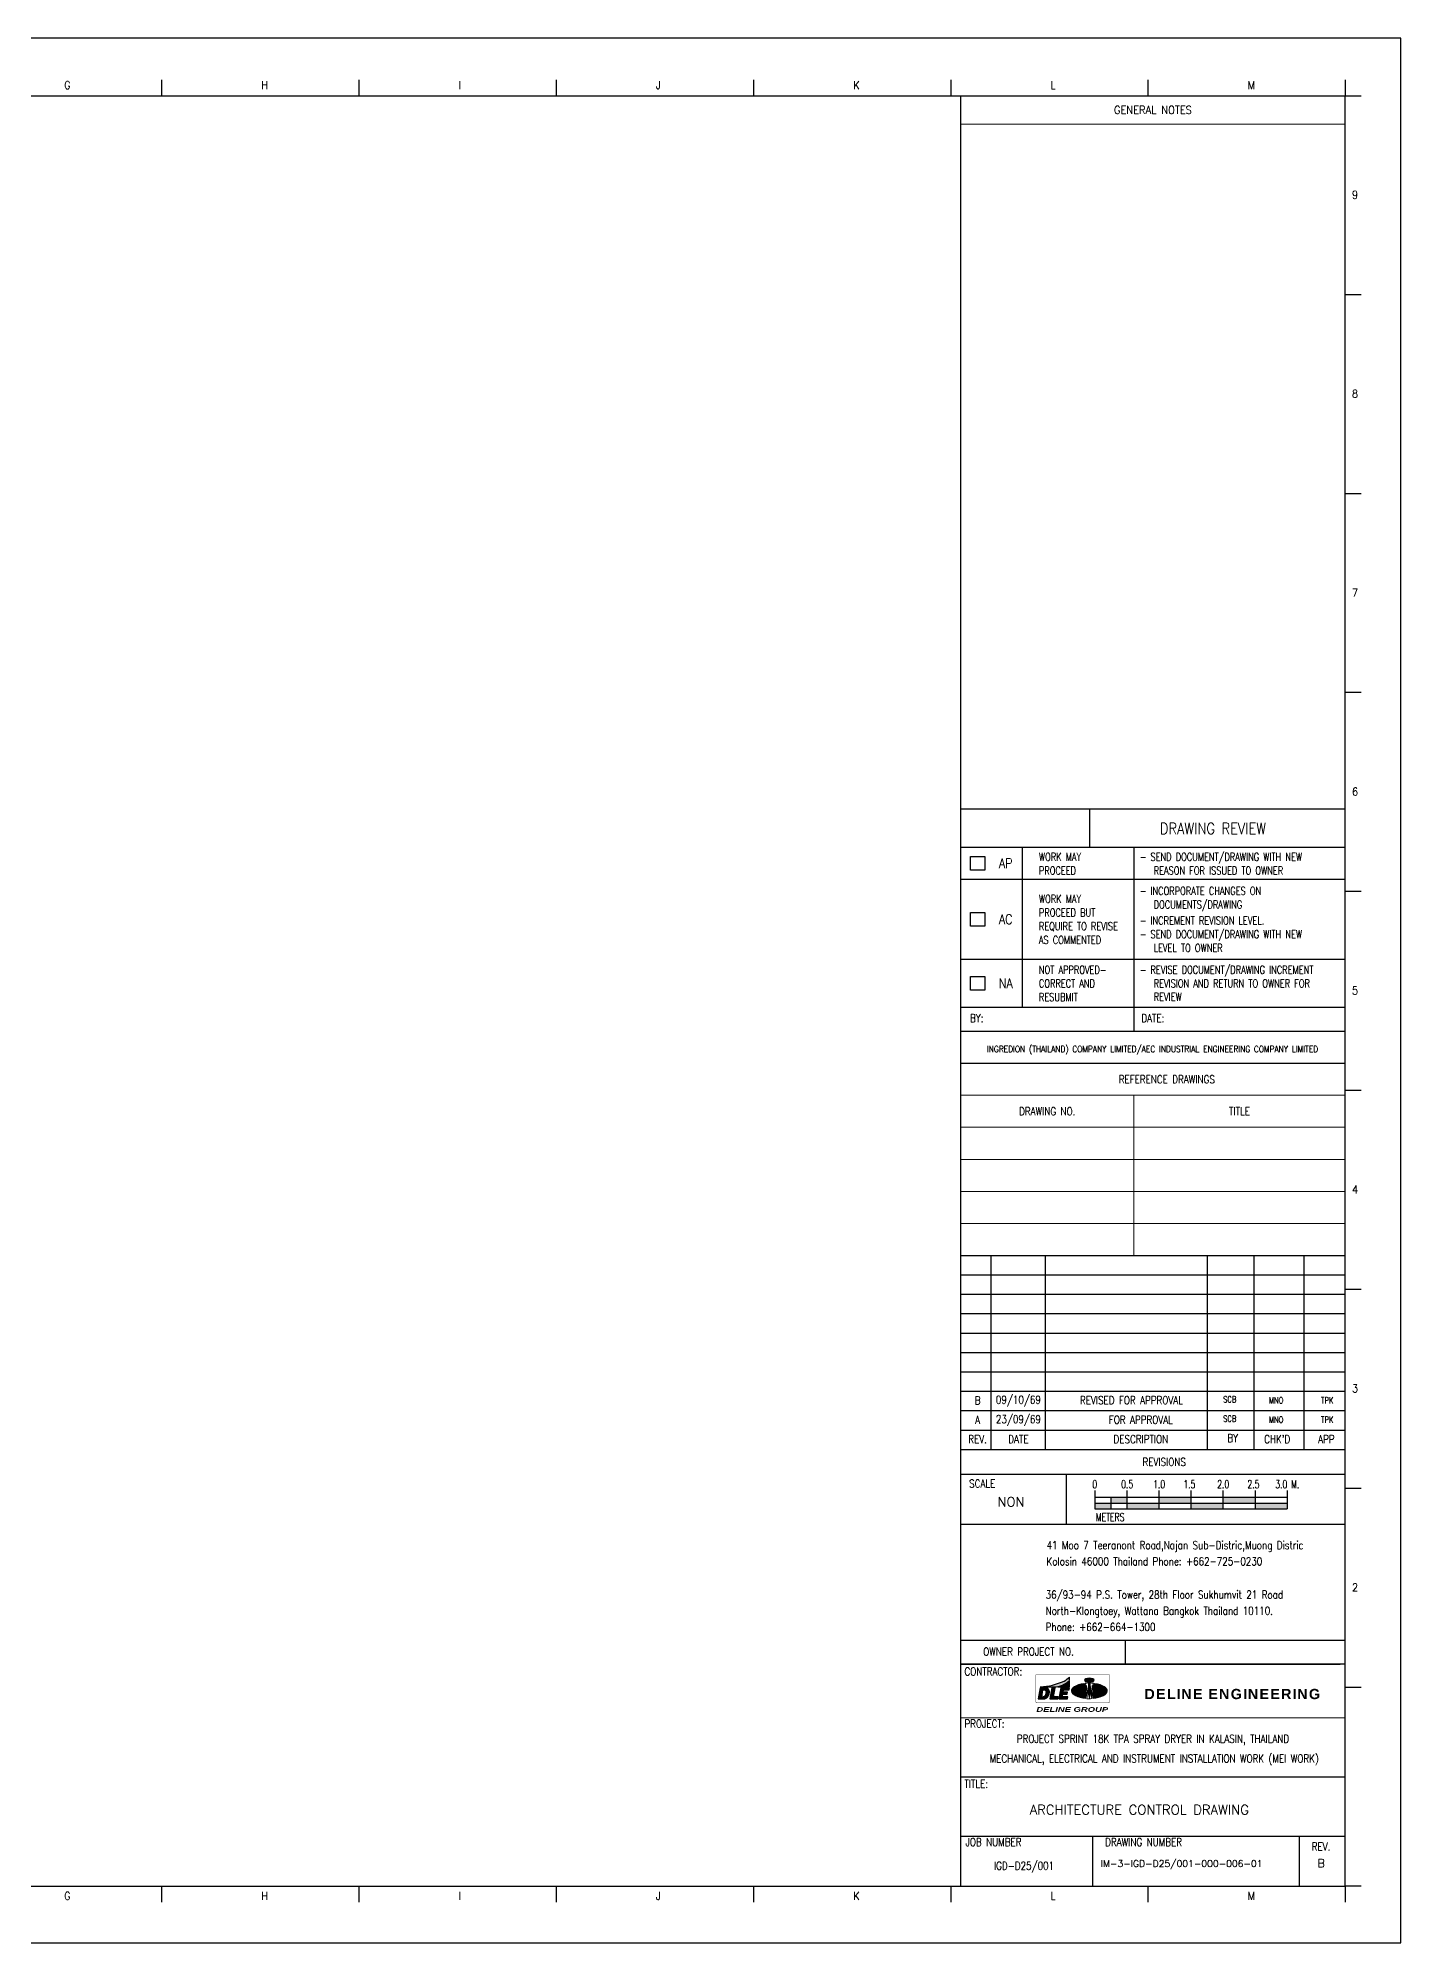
# Model space of a CAD drawing. Header units: millimetres. Extents: x 12053 to 14213, y -1155 to 627.
# Drawn here: x 12478 to 12904, y 32 to 627 of the extents above; entities that cross this region are included whole.
import ezdxf
from ezdxf.enums import TextEntityAlignment as Align

# ---------------------------------------------------------------- set-up
doc = ezdxf.new("R2010")
doc.units = ezdxf.units.MM
doc.header["$LTSCALE"] = 6
doc.linetypes.add('PHANTOM', pattern=[63.50000000000001, 31.75, -6.35, 6.35, -6.35, 6.35, -6.35])
doc.layers.add('ECT', color=7, linetype='PHANTOM')
doc.layers.add('Scale-Graphic', color=8, linetype='Continuous')
doc.styles.add('BIG', font='FRADM.TTF', dxfattribs={"width": 0.85})
doc.styles.add('ROMANS', font='romans')
doc.styles.add('S1', font='romans.shx', dxfattribs={"width": 0.8})
doc.styles.add('simplex', font='simplex.shx')
doc.styles.add('SLDTEXTSTYLE0', font='TXT', dxfattribs={"width": 0.7})

# ---------------------------------------------------------------- blocks, each defined once
blk = doc.blocks.new('DWG REVIEW')
at = {"color": 7}
for p, q in [((-5.175024853087962e-10, 79.47270826475818), (119.9999999994826, 79.47270825966444)), ((40.26254885476249, 67.47670217675824), (40.26254885476249, 79.47270826301802)), ((-0.004295633988476766, 67.47670217675824), (119.9999999994825, 67.47670217675824)), ((19.20749657395737, 67.47670217675824), (19.20749657395737, 17.49334347675827)), ((53.99999999685156, 67.47670217675824), (53.99999999685156, 9.996671736758202)), ((-0.004295633988476766, 17.49334347675827), (119.9999999994826, 17.49334347675816)), ((-0.004295633988476766, 9.996671736758202), (119.9999999994825, 9.996671736758202))]:
    blk.add_line(p, q, dxfattribs=at)
at = {"color": 8}
for p, q in [((-0.004295633988476766, 57.48003043675823), (119.9999999994825, 57.48003043675823)), ((-0.004295633988476766, 32.48668695675821), (119.9999999994826, 32.48668695675821))]:
    blk.add_line(p, q, dxfattribs=at)
at = {"color": 7, "flags": 128}
blk.add_lwpolyline([(-0.002074891710321936, 79.4727082647583, 0.3498835109, 0.3498835109, 0), (120, 79.47270825966444, 0, 0, 0), (120, -5.093710342407576e-09, 0, 0, 0), (0, 0, 0, 0, 0), (-5.175024853087962e-10, 79.47270826381083, 0, 0, 0)], format="xyseb", dxfattribs=at)
at = {"color": 8}
for points in [[(3.027127907528097, 64.61519183833701), (7.475497655901108, 64.61519183833701), (7.475497655901108, 60.34154077520958), (3.027127907528097, 60.34154077520958)], [(3.02712790748194, 47.12018422831585), (7.475497655854952, 47.12018422831585), (7.475497655854952, 42.8465331651883), (3.02712790748194, 42.8465331651883)], [(3.027127907528097, 27.12684074832185), (7.475497655901108, 27.12684074832185), (7.475497655901108, 22.85318968519454), (3.027127907528097, 22.85318968519454)]]:
    blk.add_lwpolyline(points, close=True, dxfattribs=at)
at = {"color": 7, "style": 'ROMANS', "width": 0.85}
for s, height, p in [('DRAWING REVIEW', 3.498835109, (78.72114355130736, 73.33180133828535)), ('INGREDION (THAILAND) COMPANY LIMITED/AEC INDUSTRIAL ENGINEERING COMPANY LIMITED', 2, (59.86340317216712, 4.452403423476824))]:
    blk.add_text(s, height=height, dxfattribs=at).set_placement(p, align=Align.MIDDLE_CENTER)
at = {"color": 7, "style": 'S1', "width": 0.75}
for s, p in [('WORK MAY', (24.40113851540445, 64.46077914220444)), ('- SEND DOCUMENT/DRAWING WITH NEW', (55.85476364781243, 64.46077914220444)), ('PROCEED', (24.40113851540445, 60.18892928399276)), ('REASON FOR ISSUED TO OWNER', (60.22376418208842, 60.18892928399276)), ('- INCORPORATE CHANGES ON', (55.85476364781243, 53.83571633180958)), ('WORK MAY', (24.40113851540445, 51.33571633180958)), ('PROCEED BUT', (24.40113851540445, 47.0638664735979)), ('DOCUMENTS/DRAWING', (60.22376418208842, 49.5638664735979)), ('REQUIRE TO REVISE', (24.40113851540445, 42.79201661538622)), ('- INCREMENT REVISION LEVEL.', (55.85476364781243, 44.5638664735979)), ('- SEND DOCUMENT/DRAWING WITH NEW', (55.85476364781243, 40.29201661538622)), ('AS COMMENTED', (24.40113851540445, 38.52016675717454)), ('LEVEL TO OWNER', (60.22376418208842, 36.02016675717454)), ('NOT APPROVED-', (24.40113851540445, 29.20984070648677)), ('- REVISE DOCUMENT/DRAWING INCREMENT', (55.85476364781243, 29.20984070648677)), ('CORRECT AND', (24.40113851540445, 24.93799084827509)), ('REVISION AND RETURN TO OWNER FOR', (60.22376418208842, 24.93799084827509)), ('RESUBMIT', (24.40113851540445, 20.66614099006341)), ('REVIEW', (60.22376418208842, 20.78271570732039))]:
    blk.add_text(s, height=2.499167935, dxfattribs=at).set_placement(p, align=Align.MIDDLE_LEFT)
at = {"color": 7, "style": 'ROMANS', "width": 0.85}
for s, p in [('AP', (14.04411877030776, 62.47836630675823)), ('AC', (14.04411877030776, 44.98335869675822)), ('NA', (14.04411877030776, 24.99001521674307))]:
    blk.add_text(s, height=3, dxfattribs=at).set_placement(p, align=Align.MIDDLE)
at = {"color": 7, "style": 'ROMANS', "width": 0.8}
for s, p in [('BY:', (4.995450634962367, 12.84011428843834)), ('DATE:', (59.96600924567269, 12.84011428843834))]:
    blk.add_text(s, height=2.499167935, dxfattribs=at).set_placement(p, align=Align.CENTER)
blk = doc.blocks.new('dle')
h = blk.add_hatch(color=5)
h.paths.add_polyline_path([(-12.3752817935092, 1.204066269494888), (-12.46457335666491, 1.249432144358252), (-12.5574653861986, 1.291197552974609), (-12.65467797516612, 1.328642402062087), (-12.70436440958292, 1.345204546865261), (-12.79581625258652, 1.37328818368951), (-12.89158865504578, 1.399931634007771), (-12.99024143060888, 1.424414804564549), (-13.09393485884357, 1.44673769537485), (-13.2005086601348, 1.466900306423668), (-13.3114030208817, 1.485622730969226), (-13.42661794119704, 1.50218487575512), (-13.54543332775211, 1.516586740801813), (-13.66784918056146, 1.529548419341609), (-13.79386549965056, 1.540349818125833), (-13.92420237820625, 1.548990937139024), (-14.05813972306714, 1.555471776408467), (-14.1963976274601, 1.560512429176924), (-14.33825599802367, 1.563392802177987), (-14.48371483492883, 1.564112895421204), (-16.25082367500727, 1.564112895421204), (-17.26327478715029, -4.183671440939179), (-15.29958048932167, -4.183671440939179), (-15.15556183892113, -4.182231254449562), (-15.01586374805993, -4.17935088144668), (-14.87976612347848, -4.175030321933718), (-14.74798905838907, -4.167829389403323), (-14.61981245951029, -4.159188270384675), (-14.4959564201672, -4.148386871615457), (-14.37642094037801, -4.136145286325245), (-14.26120602006267, -4.12102332803579), (-14.14959156601617, -4.104461183249441), (-14.04229767154902, -4.086458851949828), (-13.93860424329614, -4.065576147640968), (-13.88891780886115, -4.05477474887175), (-13.77226270211395, -4.024530832298296), (-13.6570477817877, -3.989966356197328), (-13.54327304795879, -3.95036122735155), (-13.43093850070727, -3.90499535247227), (-13.32076423315812, -3.854588824834991), (-13.21203015215724, -3.799141644464271), (-13.1040161643723, -3.73865381129508), (-12.99816245633701, -3.673125325368346), (-12.89446902806594, -3.602556186698621), (-12.84334240721728, -3.565111337602048), (-12.76125177643553, -3.501743131432249), (-12.68132142549439, -3.434054365761767), (-12.60283126105787, -3.362765133825633), (-12.52578128309688, -3.28787543563385), (-12.45089158491828, -3.208665177920466), (-12.37744207323703, -3.125854453960528), (-12.30615284128362, -3.03944326374949), (-12.23630379586393, -2.948711513992293), (-12.16861503017935, -2.855099391263593), (-12.10236645100304, -2.757166709006924), (-12.03827815163459, -2.654913467243205), (-12.00227348898989, -2.595145727349973), (-11.95474733443189, -2.511614910121807), (-11.90938145951077, -2.42664390639311), (-11.86617586440116, -2.340232716187074), (-11.82513054901938, -2.25238133944822), (-11.78696560670141, -2.163089776210199), (-11.75024085083351, -2.071637933232068), (-11.715676374748, -1.9787459037384), (-11.68327217844853, -1.883693594507349), (-11.65302826188417, -1.787921191999885), (-11.62494462504401, -1.689988509750492), (-11.59902126794623, -1.590615640980559), (-11.57453809738217, -1.48908249247097), (-11.55293529984556, -1.386829250714527), (-11.53349278204769, -1.282415729196146), (-11.51621054397765, -1.17944239418739), (-11.50036849244134, -1.06782794013634), (-11.48668672065105, -0.9583737658440441), (-11.47588532187729, -0.8517999645728196), (-11.46796429608366, -0.7473864430526191), (-11.46364373657343, -0.6451332012998137), (-11.46148345683469, -0.5457603325371565), (-11.46220355013065, -0.4492678367996632), (-11.46580401636675, -0.3549356207872734), (-11.47228485561573, -0.2634837778023211), (-11.48236616118083, -0.1741922145802164), (-11.49460774644103, -0.08778102435280744), (-11.50972970471776, -0.003530113873694063), (-11.52773203602919, 0.07856051683347687), (-11.54861474033532, 0.1570506812781787), (-11.57237781763615, 0.234100659233718), (-11.59902126794623, 0.3082702641804644), (-11.62854509132012, 0.3795594961111419), (-11.66094928762323, 0.4486884482857931), (-11.69263339072495, 0.5091762814472531), (-11.74376001157361, 0.5984678446839098), (-11.7984870987093, 0.6827187551402858), (-11.85753474535522, 0.7626491061041634), (-11.92018285827362, 0.8389789908001148), (-11.98643143747177, 0.910268222745799), (-12.05628048290237, 0.9772368951616954), (-12.13045008782501, 1.040605101326491), (-12.20822015902013, 1.098932654720556), (-12.29031078975459, 1.15365974186534)], flags=0)
h.paths.add_polyline_path([(-15.44863979243019, -3.197863779143972), (-14.78327362771961, 0.5790253268796732), (-14.50459753921314, 0.5790253268796732), (-14.33249525202336, 0.5747047673576162), (-14.19999809369256, 0.5653435550943868), (-14.07686214762361, 0.5509416900476936), (-13.96380750704702, 0.5300589857538398), (-13.86011407878323, 0.5041356286806149), (-13.76578186280676, 0.4731716188639439), (-13.66517078491597, 0.4284555842450573), (-13.58647864307932, 0.3795594961111419), (-13.51734969091194, 0.3241123157167749), (-13.4547015780372, 0.2593039230478098), (-13.39781421111911, 0.1844142248578464), (-13.34668759022679, 0.09944322113278758), (-13.30132171536025, 0.005111005145863601), (-13.26047407268561, -0.1025782346937376), (-13.23795350920773, -0.1763524943221455), (-13.22139136437181, -0.2490819127719988), (-13.20770959262882, -0.3261318907202622), (-13.19834838036695, -0.4082225214347091), (-13.19258763434118, -0.4946337116643917), (-13.19042735455878, -0.5853654613742947), (-13.19186754110706, -0.6811378638831229), (-13.19618810062093, -0.7812308258885423), (-13.20482921964503, -0.8856443474141997), (-13.21707080485794, -0.9950985216942172), (-13.2329128563797, -1.108873255494018), (-13.25235537424305, -1.227688642044086), (-13.27395817176148, -1.343623655600368), (-13.29772124909141, -1.459558669149374), (-13.32292451294052, -1.571173123200424), (-13.34956796325423, -1.678467017720322), (-13.37765160007621, -1.781440352735899), (-13.40645533016504, -1.879373034978016), (-13.43741933996716, -1.972985157728999), (-13.46982353632484, -2.062276720959289), (-13.50366791912165, -2.146527631423396), (-13.53823239525809, -2.227178075623215), (-13.57495715106415, -2.302787867083225), (-13.61312209343669, -2.37335700575295), (-13.65200712902515, -2.440325678192949), (-13.69665291063939, -2.509454630365326), (-13.76794214260008, -2.609547592363469), (-13.84211174752636, -2.701719528610738), (-13.91916172548736, -2.784530252584773), (-13.9983719831871, -2.858699857516513), (-14.08118270714476, -2.924228343445066), (-14.1661537108339, -2.981115710344056), (-14.25400508758685, -3.030082051453064), (-14.31161254772087, -3.056005408535839), (-14.41170550971219, -3.093450257616041), (-14.51899940423755, -3.125854453960528), (-14.63349423131876, -3.151777811028751), (-14.756630177435, -3.171940422077569), (-14.88624696273837, -3.186342287131083), (-15.02450486708403, -3.19498340615155), (-15.16996370390916, -3.197863779143972)], flags=0)
h = blk.add_hatch(color=5)
edge = h.paths.add_edge_path(flags=0)
edge.add_arc((-9.430068731784559, 14.00970964352837), 11.99946329030294, 271.9821036755247, 314.2254867279619)
edge.add_line((-1.060635854661086, 5.410889226129711), (-1.060635854661086, 7.134923260146934))
edge.add_arc((-11.41370212692709, 17.50743417471494), 14.65520262259908, 301.67288878283824, 314.946245375846, ccw=False)
edge.add_arc((-19.61735345444322, 43.45271759127218), 41.57750898584276, 274.7403286000644, 292.48153559218787, ccw=False)
edge.add_line((-16.18138859843748, 2.017425882698717), (-9.015039269186673, 2.017425882698717))
for points in [[(-6.937137555367372, -3.105691842913529), (-9.34368920315319, -3.105691842913529), (-8.521342709493183, 1.564112895421204), (-10.16243523048252, 1.564112895421204), (-11.17488634258189, -4.183671440939179), (-7.127242173861305, -4.183671440939179)], [(-4.1323743393732, 0.5790253268796732), (-1.233278907369822, 0.5790253268796732), (-1.059736433704529, 1.564112895421204), (-5.599924386708153, 1.564112895421204), (-6.612375498807523, -4.183671440939179), (-2.072187545803899, -4.183671440939179), (-1.891444139590021, -3.156098370533982), (-4.790539571593399, -3.156098370533982), (-4.541387306464458, -1.741115130615981), (-2.28749542809237, -1.741115130615981), (-2.113952954390697, -0.7560275620749053), (-4.367844832726405, -0.7560275620749053)]]:
    blk.add_hatch(color=5).paths.add_polyline_path(points, flags=0)
h = blk.add_hatch(color=5)
edge = h.paths.add_edge_path(flags=0)
edge.add_line((-1.060635854661086, 2.017425882698717), (-1.060635854661086, 5.061490527237765))
edge.add_arc((-7.458767312782584, 10.24414996554151), 8.233835376551207, 272.38145352481615, 320.99159222325613, ccw=False)
edge.add_line((-7.116633022065798, 2.017425882698717), (-1.060635854661086, 2.017425882698717))
at = {"linetype": 'Continuous'}
h = blk.add_hatch(color=1, dxfattribs=at)
edge = h.paths.add_edge_path(flags=0)
edge.add_ellipse((9.282591852897895, 0), major_axis=(6.035348208313751, 8.255281513093938e-15), ratio=0.4937199814262935, start_angle=113.0787753565109, end_angle=253.1989490431069, ccw=False)
edge.add_arc((-4.979845820758783, -1.411525781733872), 12.60059747816523, 19.24286183501346, 24.79526594527965)
edge.add_ellipse((9.875097715848824, 0), major_axis=(9.875097715848513, 1.238292226964094e-13), ratio=0.4179907631880291, start_angle=110.2378082024716, end_angle=255.2082611563545)
edge.add_arc((-4.979845820758783, -1.411525781733872), 12.60059747816213, 348.1878742098764, 353.4330683967182)
h = blk.add_hatch(color=1)
edge = h.paths.add_edge_path()
edge.add_ellipse((9.282591852897895, 5.566803876517042), major_axis=(2.528534041965131, 0), ratio=0.4463592858230124, start_angle=0, end_angle=360)
h = blk.add_hatch(color=1, dxfattribs=at)
edge = h.paths.add_edge_path(flags=0)
edge.add_ellipse((8.690085989957879, 0), major_axis=(-9.875097715833704, 1.651056302618787e-14), ratio=0.4179907631895262, start_angle=253.7319204317476, end_angle=266.5601872324853)
edge.add_ellipse((9.875097715848824, 0), major_axis=(9.875097715844337, 0), ratio=0.4179907631890752, start_angle=93.43981276751309, end_angle=106.4951676919695)
edge.add_arc((-4.979845820758783, -1.411525781733872), 13.19310334111446, 348.4157119153354, 24.015336561994616, ccw=False)
edge.add_ellipse((9.90230356135362, 0.001184124988867552), major_axis=(-11.21169220674284, 0.02244906240030023), ratio=0.3682598703982211, start_angle=79.98570947252364, end_angle=86.87368411700648)
edge.add_ellipse((8.690085989957879, 0), major_axis=(-9.875097715833704, 1.651056302618787e-14), ratio=0.4179907631895262, start_angle=93.43981276752828, end_angle=101.2587257024934)
edge.add_arc((23.54502952660914, -1.411525781919863), 13.19310334111491, 155.9846634389345, 191.5286169408379, ccw=False)
edge.add_ellipse((8.690085989957879, 0), major_axis=(-9.87509770433795, 0), ratio=0.4179907636778736, start_angle=253.5048322885492, end_angle=253.7319204137464)
h = blk.add_hatch(color=1, dxfattribs=at)
edge = h.paths.add_edge_path(flags=0)
edge.add_ellipse((9.282591852897895, 0), major_axis=(-6.035348208325973, 2.47658445392818e-14), ratio=0.4937199814249996, start_angle=106.8010509568341, end_angle=246.9212246435544, ccw=False)
edge.add_arc((23.54502952660914, -1.411525781919863), 12.60059747818162, 186.566931602447, 191.8121257886403)
edge.add_ellipse((8.690085989957879, 0), major_axis=(-9.875097715420008, 1.651056302618788e-14), ratio=0.4179907631926678, start_angle=104.7917388440262, end_angle=249.7621917969055)
edge.add_arc((23.54502952660914, -1.411525781919863), 12.60059747826385, 155.2047340547041, 160.7571381642528)
at = {"color": 5}
for p, q in [((-16.25082367500727, 1.564112895421204), (-17.26327478715029, -4.183671440939179)), ((-14.48371483492883, 1.564112895421204), (-16.25082367500727, 1.564112895421204)), ((-16.18138859843748, 2.017425882698717), (-9.015039269233966, 2.017425882698717)), ((-15.44863979243019, -3.197863779143972), (-14.78327362771961, 0.5790253268796732)), ((-14.78327362771961, 0.5790253268796732), (-14.50459753921314, 0.5790253268796732)), ((-14.50459753921314, 0.5790253268796732), (-14.33249525202336, 0.574704767358071)), ((-14.33825599802367, 1.563392802177987), (-14.48371483492883, 1.564112895421204)), ((-14.1963976274601, 1.560512429176924), (-14.33825599802367, 1.563392802177987)), ((-14.33249525202336, 0.574704767358071), (-14.19999809369256, 0.5653435550943868)), ((-14.19999809369256, 0.5653435550943868), (-14.07686214762361, 0.5509416900476936)), ((-14.05813972306714, 1.555471776408467), (-14.1963976274601, 1.560512429176924)), ((-14.07686214762361, 0.5509416900476936), (-13.96380750704702, 0.5300589857538398)), ((-13.92420237820625, 1.548990937139024), (-14.05813972306714, 1.555471776408467)), ((-13.96380750704702, 0.5300589857538398), (-13.86011407878323, 0.5041356286810696)), ((-13.79386549965056, 1.540349818125833), (-13.92420237820625, 1.548990937139024)), ((-13.86011407878323, 0.5041356286810696), (-13.76578186280676, 0.4731716188643986)), ((-13.66784918056146, 1.529548419342063), (-13.79386549965056, 1.540349818125833)), ((-13.76578186280676, 0.4731716188643986), (-13.66517078491597, 0.4284555842450573)), ((-13.54543332775211, 1.516586740801813), (-13.66784918056146, 1.529548419342063)), ((-13.66517078491597, 0.4284555842450573), (-13.58647864307932, 0.3795594961111419)), ((-13.58647864307932, 0.3795594961111419), (-13.51734969091194, 0.3241123157167749)), ((-13.42661794119704, 1.50218487575512), (-13.54543332775211, 1.516586740801813)), ((-13.51734969091194, 0.3241123157167749), (-13.4547015780372, 0.2593039230478098)), ((-13.4547015780372, 0.2593039230478098), (-13.39781421111911, 0.1844142248578464)), ((-13.3114030208817, 1.485622730969226), (-13.42661794119704, 1.50218487575512)), ((-13.39781421111911, 0.1844142248578464), (-13.34668759022679, 0.09944322113278758)), ((-13.34668759022679, 0.09944322113278758), (-13.30132171536025, 0.005111005146318348)), ((-13.2005086601348, 1.466900306424122), (-13.3114030208817, 1.485622730969226)), ((-13.30132171536025, 0.005111005146318348), (-13.26047407268561, -0.1025782346937376)), ((-13.09393485884357, 1.446737695375305), (-13.2005086601348, 1.466900306424122)), ((-12.99024143060888, 1.424414804564549), (-13.09393485884357, 1.446737695375305)), ((-12.89158865504578, 1.399931634007771), (-12.99024143060888, 1.424414804564549)), ((-12.79581625258652, 1.373288183689965), (-12.89158865504578, 1.399931634007771)), ((-12.70436440958292, 1.345204546865261), (-12.79581625258652, 1.373288183689965)), ((-12.65467797516612, 1.328642402062542), (-12.70436440958292, 1.345204546865261)), ((-12.5574653861986, 1.291197552974609), (-12.65467797516612, 1.328642402062542)), ((-12.46457335666491, 1.249432144358252), (-12.5574653861986, 1.291197552974609)), ((-12.3752817935092, 1.204066269494888), (-12.46457335666491, 1.249432144358252)), ((-12.29031078975459, 1.15365974186534), (-12.3752817935092, 1.204066269494888)), ((-12.20822015902013, 1.098932654721011), (-12.29031078975459, 1.15365974186534)), ((-12.13045008782501, 1.040605101326491), (-12.20822015902013, 1.098932654721011)), ((-12.05628048290237, 0.9772368951616954), (-12.13045008782501, 1.040605101326491)), ((-11.98643143747177, 0.910268222745799), (-12.05628048290237, 0.9772368951616954)), ((-11.92018285827362, 0.8389789908005696), (-11.98643143747177, 0.910268222745799)), ((-11.85753474535522, 0.7626491061041634), (-11.92018285827362, 0.8389789908005696)), ((-11.7984870987093, 0.6827187551402858), (-11.85753474535522, 0.7626491061041634)), ((-11.74376001157361, 0.5984678446839098), (-11.7984870987093, 0.6827187551402858)), ((-11.69263339072495, 0.5091762814477079), (-11.74376001157361, 0.5984678446839098)), ((-11.66094928762323, 0.4486884482857931), (-11.69263339072495, 0.5091762814477079)), ((-11.62854509132012, 0.3795594961111419), (-11.66094928762323, 0.4486884482857931)), ((-11.59902126794623, 0.3082702641804644), (-11.62854509132012, 0.3795594961111419)), ((-11.57237781763615, 0.234100659233718), (-11.59902126794623, 0.3082702641804644)), ((-11.54861474033532, 0.1570506812786334), (-11.57237781763615, 0.234100659233718)), ((-11.52773203602919, 0.07856051683347687), (-11.54861474033532, 0.1570506812786334)), ((-11.50972970471776, -0.003530113873694063), (-11.52773203602919, 0.07856051683347687)), ((-10.16243523048252, 1.564112895421204), (-11.17488634258189, -4.183671440939179)), ((-8.521342709493183, 1.564112895421204), (-10.16243523048252, 1.564112895421204)), ((-9.34368920315319, -3.105691842913529), (-8.521342709493183, 1.564112895421204)), ((-7.116633022065798, 2.017425882698717), (-1.060635854661086, 2.017425882698717)), ((-5.599924386708153, 1.564112895421204), (-6.612375498807523, -4.183671440939179)), ((-1.059736433704529, 1.564112895421204), (-5.599924386708153, 1.564112895421204)), ((-4.367844832726405, -0.7560275620744505), (-4.1323743393732, 0.5790253268796732)), ((-4.1323743393732, 0.5790253268796732), (-1.233278907369822, 0.5790253268796732)), ((-1.233278907369822, 0.5790253268796732), (-1.059736433704529, 1.564112895421204)), ((-1.060635854661086, 5.410889226129711), (-1.060635854661086, 7.134923260147389)), ((-1.060635854661086, 2.017425882698717), (-1.060635854661086, 5.061490527230944)), ((-17.26327478715029, -4.183671440939179), (-15.29958048932167, -4.183671440939179)), ((-15.16996370390916, -3.197863779143972), (-15.44863979243019, -3.197863779143972)), ((-15.29958048932167, -4.183671440939179), (-15.15556183892113, -4.182231254449562)), ((-15.02450486708403, -3.19498340615155), (-15.16996370390916, -3.197863779143972)), ((-15.15556183892113, -4.182231254449562), (-15.01586374805993, -4.17935088144668)), ((-14.88624696273837, -3.186342287131083), (-15.02450486708403, -3.19498340615155)), ((-15.01586374805993, -4.17935088144668), (-14.87976612347848, -4.175030321933718)), ((-14.756630177435, -3.171940422077569), (-14.88624696273837, -3.186342287131083)), ((-14.87976612347848, -4.175030321933718), (-14.74798905838907, -4.167829389403323)), ((-14.63349423131876, -3.151777811019201), (-14.756630177435, -3.171940422077569)), ((-14.74798905838907, -4.167829389403323), (-14.61981245951029, -4.159188270384675)), ((-14.51899940423755, -3.125854453960528), (-14.63349423131876, -3.151777811019201)), ((-14.61981245951029, -4.159188270384675), (-14.4959564201672, -4.148386871615457)), ((-14.41170550971219, -3.093450257616041), (-14.51899940423755, -3.125854453960528)), ((-14.4959564201672, -4.148386871615457), (-14.37642094037801, -4.136145286325245)), ((-14.31161254772087, -3.056005408535839), (-14.41170550971219, -3.093450257616041)), ((-14.37642094037801, -4.136145286325245), (-14.26120602006267, -4.12102332803579)), ((-14.25400508758685, -3.030082051453064), (-14.31161254772087, -3.056005408535839)), ((-14.26120602006267, -4.12102332803579), (-14.14959156601617, -4.104461183249441)), ((-14.1661537108339, -2.981115710344056), (-14.25400508758685, -3.030082051453064)), ((-14.08118270714476, -2.924228343445066), (-14.1661537108339, -2.981115710344056)), ((-14.14959156601617, -4.104461183249441), (-14.04229767154902, -4.086458851949828)), ((-13.9983719831871, -2.858699857516513), (-14.08118270714476, -2.924228343445066)), ((-14.04229767154902, -4.086458851949828), (-13.93860424329614, -4.065576147640968)), ((-13.91916172548736, -2.784530252584318), (-13.9983719831871, -2.858699857516513)), ((-13.93860424329614, -4.065576147640968), (-13.88891780886115, -4.05477474887175)), ((-13.84211174752636, -2.701719528610283), (-13.91916172548736, -2.784530252584318)), ((-13.88891780886115, -4.05477474887175), (-13.77226270211395, -4.024530832298296)), ((-13.76794214260008, -2.609547592363469), (-13.84211174752636, -2.701719528610283)), ((-13.77226270211395, -4.024530832298296), (-13.6570477817877, -3.989966356197328)), ((-13.69665291063939, -2.509454630365326), (-13.76794214260008, -2.609547592363469)), ((-13.65200712902515, -2.440325678192949), (-13.69665291063939, -2.509454630365326)), ((-13.6570477817877, -3.989966356197328), (-13.54327304795879, -3.950361227351095)), ((-13.61312209343669, -2.37335700575295), (-13.65200712902515, -2.440325678192949)), ((-13.57495715106415, -2.30278786708277), (-13.61312209343669, -2.37335700575295)), ((-13.53823239525809, -2.227178075623215), (-13.57495715106415, -2.30278786708277)), ((-13.54327304795879, -3.950361227351095), (-13.43093850070727, -3.904995352471815)), ((-13.50366791912165, -2.146527631423396), (-13.53823239525809, -2.227178075623215)), ((-13.46982353632484, -2.062276720959289), (-13.50366791912165, -2.146527631423396)), ((-13.43741933996716, -1.972985157728999), (-13.46982353632484, -2.062276720959289)), ((-13.40645533016504, -1.879373034978016), (-13.43741933996716, -1.972985157728999)), ((-13.43093850070727, -3.904995352471815), (-13.32076423315812, -3.854588824834536)), ((-13.37765160007621, -1.781440352735899), (-13.40645533016504, -1.879373034978016)), ((-13.34956796325423, -1.678467017720322), (-13.37765160007621, -1.781440352735899)), ((-13.32292451294052, -1.571173123199969), (-13.34956796325423, -1.678467017720322)), ((-13.29772124909141, -1.459558669149374), (-13.32292451294052, -1.571173123199969)), ((-13.32076423315812, -3.854588824834536), (-13.21203015215724, -3.799141644463816)), ((-13.27395817176148, -1.343623655600368), (-13.29772124909141, -1.459558669149374)), ((-13.25235537424305, -1.227688642044086), (-13.27395817176148, -1.343623655600368)), ((-13.26047407268561, -0.1025782346937376), (-13.23795350920773, -0.1763524943221455)), ((-13.2329128563797, -1.108873255494018), (-13.25235537424305, -1.227688642044086)), ((-13.23795350920773, -0.1763524943221455), (-13.22139136437181, -0.2490819127719988)), ((-13.21707080485794, -0.9950985216942172), (-13.2329128563797, -1.108873255494018)), ((-13.22139136437181, -0.2490819127719988), (-13.20770959262882, -0.3261318907198074)), ((-13.20482921964503, -0.8856443474141997), (-13.21707080485794, -0.9950985216942172)), ((-13.21203015215724, -3.799141644463816), (-13.1040161643723, -3.738653811294625)), ((-13.20770959262882, -0.3261318907198074), (-13.19834838036695, -0.4082225214347091)), ((-13.19618810062093, -0.7812308258885423), (-13.20482921964503, -0.8856443474141997)), ((-13.19834838036695, -0.4082225214347091), (-13.19258763434118, -0.4946337116643917)), ((-13.19186754110706, -0.6811378638831229), (-13.19618810062093, -0.7812308258885423)), ((-13.19258763434118, -0.4946337116643917), (-13.19042735455878, -0.5853654613738399)), ((-13.19042735455878, -0.5853654613738399), (-13.19186754110706, -0.6811378638831229)), ((-13.1040161643723, -3.738653811294625), (-12.99816245633701, -3.673125325368346)), ((-12.99816245633701, -3.673125325368346), (-12.89446902806594, -3.602556186698621)), ((-12.89446902806594, -3.602556186698621), (-12.84334240721728, -3.565111337602048)), ((-12.84334240721728, -3.565111337602048), (-12.76125177643553, -3.501743131431795)), ((-12.76125177643553, -3.501743131431795), (-12.68132142549439, -3.434054365761767)), ((-12.68132142549439, -3.434054365761767), (-12.60283126105787, -3.362765133825178)), ((-12.60283126105787, -3.362765133825178), (-12.52578128309688, -3.28787543563385)), ((-12.52578128309688, -3.28787543563385), (-12.45089158491828, -3.208665177920011)), ((-12.45089158491828, -3.208665177920011), (-12.37744207323703, -3.125854453960528)), ((-12.37744207323703, -3.125854453960528), (-12.30615284128362, -3.039443263749035)), ((-12.30615284128362, -3.039443263749035), (-12.23630379586393, -2.948711513992293)), ((-12.23630379586393, -2.948711513992293), (-12.16861503017935, -2.855099391263593)), ((-12.16861503017935, -2.855099391263593), (-12.10236645100304, -2.757166709006924)), ((-12.10236645100304, -2.757166709006924), (-12.03827815163459, -2.65491346724275)), ((-12.03827815163459, -2.65491346724275), (-12.00227348898989, -2.595145727349973)), ((-12.00227348898989, -2.595145727349973), (-11.95474733443189, -2.511614910121807)), ((-11.95474733443189, -2.511614910121807), (-11.90938145951077, -2.42664390639311)), ((-11.90938145951077, -2.42664390639311), (-11.86617586440116, -2.340232716187074)), ((-11.86617586440116, -2.340232716187074), (-11.82513054901938, -2.25238133944822)), ((-11.82513054901938, -2.25238133944822), (-11.78696560670141, -2.163089776209745)), ((-11.78696560670141, -2.163089776209745), (-11.75024085083351, -2.071637933231614)), ((-11.75024085083351, -2.071637933231614), (-11.715676374748, -1.9787459037384)), ((-11.715676374748, -1.9787459037384), (-11.68327217844853, -1.883693594506894)), ((-11.68327217844853, -1.883693594506894), (-11.65302826188417, -1.787921191999885)), ((-11.65302826188417, -1.787921191999885), (-11.62494462504401, -1.689988509750492)), ((-11.62494462504401, -1.689988509750492), (-11.59902126794623, -1.590615640980559)), ((-11.59902126794623, -1.590615640980559), (-11.57453809738217, -1.48908249247097)), ((-11.57453809738217, -1.48908249247097), (-11.55293529984556, -1.386829250714527)), ((-11.55293529984556, -1.386829250714527), (-11.53349278204769, -1.282415729196146)), ((-11.53349278204769, -1.282415729196146), (-11.51621054397765, -1.17944239418739)), ((-11.51621054397765, -1.17944239418739), (-11.50036849244134, -1.067827940135885)), ((-11.49460774644103, -0.08778102435280744), (-11.50972970471776, -0.003530113873694063)), ((-11.50036849244134, -1.067827940135885), (-11.48668672065105, -0.9583737658440441)), ((-11.48236616118083, -0.1741922145802164), (-11.49460774644103, -0.08778102435280744)), ((-11.48668672065105, -0.9583737658440441), (-11.47588532187729, -0.8517999645728196)), ((-11.47228485561573, -0.2634837778018664), (-11.48236616118083, -0.1741922145802164)), ((-11.47588532187729, -0.8517999645728196), (-11.46796429608366, -0.7473864430521644)), ((-11.46580401636675, -0.3549356207872734), (-11.47228485561573, -0.2634837778018664)), ((-11.46796429608366, -0.7473864430521644), (-11.46364373657343, -0.6451332012998137)), ((-11.46220355013065, -0.4492678367996632), (-11.46580401636675, -0.3549356207872734)), ((-11.46364373657343, -0.6451332012998137), (-11.46148345683469, -0.5457603325371565)), ((-11.46148345683469, -0.5457603325371565), (-11.46220355013065, -0.4492678367996632)), ((-11.17488634258189, -4.183671440939179), (-7.127242173861305, -4.183671440939179)), ((-6.937137555367372, -3.105691842913529), (-9.34368920315319, -3.105691842913529)), ((-7.127242173861305, -4.183671440939179), (-6.937137555367372, -3.105691842913529)), ((-6.612375498807523, -4.183671440939179), (-2.072187545803899, -4.183671440939179)), ((-4.790539571593399, -3.156098370533982), (-4.541387306464458, -1.741115130615981)), ((-1.891444139590021, -3.156098370533982), (-4.790539571593399, -3.156098370533982)), ((-4.541387306464458, -1.741115130615981), (-2.28749542809237, -1.741115130615981)), ((-2.113952954390697, -0.7560275620744505), (-4.367844832726405, -0.7560275620744505)), ((-2.28749542809237, -1.741115130615981), (-2.113952954390697, -0.7560275620744505)), ((-2.072187545803899, -4.183671440939179), (-1.891444139590021, -3.156098370533982))]:
    blk.add_line(p, q, dxfattribs=at)
at = {"color": 1, "linetype": 'Continuous', "lineweight": 0}
blk.add_line((7.943958416472015, -4.063555156925759), (7.944518666277872, -4.060823495306067), dxfattribs=at)
at = {"color": 5, "const_width": 0.214494773519164}
for points in [[(19.7894850086559, 1.280541637197985), (19.7894850086559, 7.995783135466354, 0.414213562373095), (19.07319258219286, 8.712075561936217), (-17.81586738158876, 8.712075561936217, 0.414213562373095), (-18.53215980806999, 7.995783135466354), (-18.53215980806999, 1.280541637197985)], [(19.7894850086559, 1.280541637197985), (19.7894850086559, -5.434699861055833, -0.414213562373095), (19.07319258219286, -6.150992287533427), (-17.81586738158876, -6.150992287533427, -0.414213562373095), (-18.53215980806999, -5.434699861055833), (-18.53215980806999, 1.280541637197985)]]:
    blk.add_lwpolyline(points, format="xyb", dxfattribs=at)
at = {"color": 5}
for centre, radius, start, end in [((-19.61735345444322, 43.45271759127263), 41.57750898584276, 274.7403284893031, 292.4815355285172), ((-9.430068731784559, 14.00970964352837), 11.99946329030294, 271.9821037301795, 314.2254866945957), ((-7.458767312782584, 10.24414996554196), 8.233835376551207, 272.3814535973547, 320.9915922563339), ((-11.41370212692709, 17.50743417471494), 14.65520262259908, 301.6728887933529, 314.946245308645)]:
    blk.add_arc(centre, radius, start, end, dxfattribs=at)
at = {"color": 1, "linetype": 'Continuous', "lineweight": 0}
for centre, radius, start, end in [((-4.979845820758783, -1.411525781733872), 12.60059747816523, 19.24286183499623, 24.79526594526828), ((-4.979845820758783, -1.411525781733872), 12.60059747816523, 19.24286183499623, 24.79526594526828), ((-4.979845820758783, -1.411525781733872), 13.19310334111446, 348.4157119153145, 24.01533656203401), ((23.54502952660914, -1.411525781919408), 13.1931033411149, 155.9846634389241, 191.5286169408168), ((23.54502952660914, -1.411525781919408), 12.60059747826383, 155.2047340547049, 160.757138164252), ((23.54502952660914, -1.411525781919408), 12.60059747826383, 155.2047340547049, 160.757138164252), ((-4.979845820758783, -1.411525781733872), 12.60059747816214, 348.1878742098752, 353.4330683967337), ((-4.979845820758783, -1.411525781733872), 12.60059747816214, 348.1878742098752, 353.4330683967337), ((23.54502952660914, -1.411525781919408), 13.1931033411149, 191.5286169408168, 191.596398240915), ((23.54502952660914, -1.411525781919408), 12.60059747818162, 186.5669316024093, 191.8121257886368), ((23.54502952660914, -1.411525781919408), 12.60059747818162, 186.5669316024093, 191.8121257886368)]:
    blk.add_arc(centre, radius, start, end, dxfattribs=at)
for centre, major_axis, ratio, start_param, end_param in [((9.875097715848824, 0), (9.875097715848511, 1.244341697256887e-13), 0.417990763188029, 1.924012713315141, 4.454224435467936), ((9.875097715848824, 0), (9.875097715847392, 5.951199421663362e-14), 0.417990763188082, 1.924012713315187, 4.454224435467909), ((9.875097715848824, 0), (9.875097715848469, 1.027934445560035e-13), 0.4179907631880314, 1.924012713315144, 4.454224435467936), ((9.282591852897895, 0), (6.035348208313754, 8.115271938631876e-15), 0.4937199814262937, 1.973596944094151, 4.419155323391569), ((9.282591852897895, 0), (6.035348208313754, 8.115271938631876e-15), 0.4937199814262937, 1.973596944094151, 4.419155323391569), ((9.282591852897895, 0), (6.035348208313975, 2.434581581589558e-14), 0.4937199814262728, 1.973596944094134, 4.419155323391579), ((9.875097715848824, 0), (9.87509771584433, 0), 0.4179907631890755, 1.630832385240138, 1.858691313688359), ((9.875097715848824, 0), (9.875097715844406, 1.623054387726373e-14), 0.4179907631890722, 1.630832385240137, 1.858691313688356), ((8.690085989957879, 0), (-9.875097715833704, 1.623054387726373e-14), 0.4179907631895262, 4.42845742894227, 4.65235292193942), ((8.690085989957879, 0), (-9.875097704337946, 0), 0.4179907636778736, 4.424493993151216, 4.652352921869446), ((8.690085989957879, 0), (-9.875097714944001, 1.623054387726372e-14), 0.4179907631895774, 4.424493993469258, 4.652352922685099), ((9.282591852897895, 0), (-6.035348208325976, 2.434581581589557e-14), 0.4937199814249992, 1.864029983787008, 4.309588363086597), ((9.282591852897895, 0), (-6.035348208325781, 8.115271938631868e-15), 0.4937199814250162, 1.864029983787016, 4.309588363086583), ((8.690085989957879, 0), (-9.875097715420008, 1.623054387726372e-14), 0.4179907631926678, 1.828960871718292, 4.359172593853573), ((8.690085989957879, 0), (-9.875097715419724, 0), 0.4179907631926813, 1.828960871718299, 4.359172593853563), ((9.90230356135362, 0.001184124988867552), (-11.21169220674292, 0.02244906240030085), 0.3682598703982212, 1.395986818447979, 1.516231821179272), ((9.90230356135362, 0.001184124988867552), (-11.21169220674303, 0.02244906240030085), 0.3682598703982214, 1.396013984839155, 1.516231821179272), ((8.690085989957879, 0), (-9.875097715833704, 1.623054387726373e-14), 0.4179907631895262, 1.630832385240399, 1.767298159882318), ((8.690085989957879, 0), (-9.875097715833682, 0), 0.417990763189528, 1.630832385240399, 1.767298159882318)]:
    blk.add_ellipse(centre, major_axis=major_axis, ratio=ratio, start_param=start_param, end_param=end_param, dxfattribs=at)
blk.add_ellipse((9.282591852897895, 5.566803876517042), major_axis=(2.52853404196513, 0), ratio=0.4463592858230124, dxfattribs=at)
blk.add_ellipse((9.282591852897895, 5.566803876517042), major_axis=(2.52853404196513, 0), ratio=0.4463592858230124, dxfattribs=at)
at = {"color": 7, "linetype": 'Continuous', "insert": (-18.22059788516344, -8.45446652119017), "char_height": 2.44014579532351, "attachment_point": 1, "style": 'SLDTEXTSTYLE0'}
blk.add_mtext('{\\W1.5;\\fCordia New|b1|i1|c0|p34;DELINE GROUP\\P}', dxfattribs=at)

msp = doc.modelspace()

# ---------------------------------------------------------------- hatches: boundary and pattern name
at = {"layer": 'Scale-Graphic', "ltscale": 0.1}
h = msp.add_hatch(color=1, dxfattribs=at)
h.paths.add_polyline_path([(12808.25266701647, 169.3821986840342), (12808.25266701647, 167.5596986840249), (12813.25266701647, 167.5596986840249), (12813.25266701647, 169.3821986840342)])
h.paths.add_polyline_path([(12813.25266701647, 171.2046986840435), (12813.25266701647, 169.3821986840342), (12818.25266701647, 169.3821986840342), (12818.25266701647, 171.2046986840435)])
h.paths.add_polyline_path([(12818.25266701647, 169.3821986840342), (12818.25266701647, 167.5596986840249), (12828.25266701647, 167.5596986840249), (12828.25266701647, 169.3821986840342)])
h.paths.add_polyline_path([(12838.25266701647, 169.3821986840342), (12838.25266701647, 171.2046986840435), (12828.25266701647, 171.2046986840435), (12828.25266701647, 169.3821986840342)])
h.paths.add_polyline_path([(12838.25266701647, 169.3821986840342), (12838.25266701647, 167.5596986840249), (12848.25266701647, 167.5596986840249), (12848.25266701647, 169.3821986840342)])
h.paths.add_polyline_path([(12848.25266701647, 171.2046986840435), (12848.25266701647, 169.3821986840342), (12858.25266701647, 169.3821986840342), (12858.25266701647, 171.2046986840435)])
h.paths.add_polyline_path([(12868.25266701647, 167.5596986840249), (12868.25266701647, 169.3821986840342), (12858.25266701647, 169.3821986840342), (12858.25266701647, 167.5596986840249)])

# ---------------------------------------------------------------- linework, layer by layer
at = {"color": 7}
for p, q in [((12903.78453912444, 626.8895185055003), (12062.78280544504, 626.8895185055003)), ((12903.78453912444, 32.03463370787973), (12903.78453912444, 626.8895185055003)), ((12086.01222008544, 608.8616269212494), (12886.40730755644, 608.8616269212494)), ((12766.40730755644, 49.71328676731645), (12766.40730755644, 608.8616269212494)), ((12766.40730755644, 49.71328676731645), (12766.40730755644, 608.8616269212494)), ((12886.40730755644, 49.71328676731645), (12886.40730755644, 608.8616269212494)), ((12766.40730755644, 306.7251113455042), (12886.40723423739, 306.7251113407074)), ((12807.62336306906, 49.71328676731645), (12807.62336306908, 65.35600049204957)), ((12872.07134361595, 65.356000489402), (12872.07134361595, 49.7132867631269)), ((12086.01222008544, 49.71328676731645), (12886.40730755644, 49.71328676731645)), ((12062.78280544504, 32.03463370787973), (12903.78453912444, 32.03463370787973))]:
    msp.add_line(p, q, dxfattribs=at)
at = {"color": 7, "linetype": 'Continuous', "lineweight": 0}
for p, q in [((12766.40730755644, 306.7251113407075), (12886.40730755644, 306.7251113407075)), ((12766.40730755644, 296.7284396007076), (12886.40515973721, 296.7284396007076)), ((12820.40730755329, 296.7284396007076), (12820.40730755329, 246.7450809007079)), ((12766.40730755644, 286.7317678607077), (12886.40515973721, 286.7317678607077))]:
    msp.add_line(p, q, dxfattribs=at)
at = {"color": 8, "linetype": 'Continuous', "lineweight": 0}
for p, q in [((12766.40730755644, 276.7350961207077), (12886.40515973721, 276.7350961207077)), ((12766.40730755644, 266.7384243807078), (12886.40515973721, 266.7384243807079)), ((12766.40730755644, 256.7417526407081), (12886.40515973721, 256.7417526407081))]:
    msp.add_line(p, q, dxfattribs=at)
at = {"color": 7, "const_width": 0.3498835109}
for points in [[(12766.40738048261, 600.0190358151149), (12886.40730755644, 600.0190358103182)], [(12766.40730755644, 306.7251113455042), (12886.40730755644, 306.7251113407074)], [(12766.40938244721, 102.3527549605347), (12886.40515973907, 102.3527549557234)]]:
    msp.add_lwpolyline(points, dxfattribs=at)
at = {"color": 7}
for points in [[(12766.40938243956, 119.0721884456759), (12884.78519829524, 119.0721884409482)], [(12766.4052326575, 83.87804740999472), (12886.40515973907, 83.87804740519798)], [(12766.40730755659, 65.35600049357701), (12886.40515973907, 65.35600048876562)]]:
    msp.add_lwpolyline(points, dxfattribs=at)
at = {"layer": 'ECT', "color": 7, "linetype": 'ByBlock'}
for p, q in [((12516.99419026213, 613.8154426704068), (12516.99419026213, 608.8616269212494)), ((12578.56304314451, 613.8154426704068), (12578.56304314451, 608.8616269212494)), ((12640.1318960269, 613.8154426704068), (12640.1318960269, 608.8616269212494)), ((12701.70074890928, 613.8154426704068), (12701.70074890928, 608.8616269212494)), ((12763.26960179167, 613.8154426704068), (12763.26960179167, 608.8616269212494)), ((12824.83845467405, 613.8154426704068), (12824.83845467405, 608.8616269212494)), ((12886.40730755644, 613.8154426704068), (12886.40730755644, 608.8616269212494)), ((12886.40730755644, 608.8616269212494), (12891.36112330559, 608.8616269212494)), ((12891.40607936668, 546.7340267573857), (12886.40730755644, 546.7340267573857)), ((12891.40607936668, 484.6064342586268), (12886.40730755644, 484.6064342586268)), ((12891.40607936668, 422.4788417598683), (12886.40730755644, 422.4788417598683)), ((12891.40607936668, 360.3512492611097), (12886.40730755644, 360.3512492611097)), ((12891.40607936668, 298.223656762351), (12886.40730755644, 298.223656762351)), ((12891.40607936668, 236.0960642635924), (12886.40730755644, 236.0960642635924)), ((12891.40607936668, 173.9684717648337), (12886.40730755644, 173.9684717648337)), ((12891.40607936668, 111.8408792660751), (12886.40730755644, 111.8408792660751)), ((12516.99419026213, 49.71328676731645), (12516.99419026213, 44.75947101815913)), ((12578.56304314451, 49.71328676731645), (12578.56304314451, 44.75947101815913)), ((12640.1318960269, 49.71328676731645), (12640.1318960269, 44.75947101815913)), ((12701.70074890928, 49.71328676731645), (12701.70074890928, 44.75947101815913)), ((12763.26960179167, 49.71328676731645), (12763.26960179167, 44.75947101815913)), ((12824.83845467405, 49.71328676731645), (12824.83845467405, 44.75947101815913)), ((12891.36112330559, 49.71328676731645), (12886.40730755644, 49.71328676731645)), ((12886.40730755644, 49.71328676731645), (12886.40730755644, 44.75947101815913))]:
    msp.add_line(p, q, dxfattribs=at)
at = {"layer": 'ECT', "color": 4, "linetype": 'ByBlock'}
msp.add_line((12766.40730755644, 246.7450809007079), (12886.40515973907, 246.7450809007079), dxfattribs=at)
at = {"layer": 'ECT', "linetype": 'ByBlock'}
for p, q in [((12766.40730755644, 246.7450809007079), (12886.40515973907, 246.7450809007079)), ((12775.90494534827, 186.1351998591689), (12775.90494534827, 246.7450809007079)), ((12792.90498039292, 186.1351998591689), (12792.90498039292, 246.7450809007079)), ((12843.42376200946, 186.023104536659), (12843.42376200945, 246.6329855781979)), ((12857.98993615687, 186.1351998591689), (12857.98993615687, 246.7450809007079)), ((12873.55893431824, 186.1351998591689), (12873.55893431824, 246.7450809007079)), ((12766.40730755644, 240.684092796554), (12886.40515973907, 240.684092796554)), ((12766.40730755644, 234.6231046924), (12886.40515973907, 234.6231046924)), ((12766.40730755644, 228.5621165882461), (12886.40515973907, 228.5621165882461)), ((12766.40730755644, 222.5011284840922), (12886.40515973907, 222.5011284840922)), ((12766.40730755644, 216.4401403799383), (12886.40515973907, 216.4401403799383)), ((12766.40730755644, 204.3181641716305), (12886.40515973907, 204.3181641716305)), ((12766.40730755644, 198.2571760674767), (12886.40515973907, 198.2571760674767)), ((12766.40730755644, 192.1961879633228), (12886.40515973907, 192.1961879633228)), ((12766.40730755644, 186.1351998591689), (12886.40515973907, 186.1351998591689)), ((12886.40723462219, 178.3138429953281), (12766.40938243956, 178.3138429953281)), ((12799.40498039292, 162.6711292676463), (12799.40498039292, 178.3138429953281)), ((12886.40723462219, 162.6711292676463), (12766.40938243956, 162.6711292676463)), ((12886.40723462219, 126.4712890643736), (12766.40938243956, 126.4712890643736)), ((12886.40723462219, 126.4712890643736), (12766.40938243956, 126.4712890643736)), ((12817.85404452302, 119.0721884456759), (12817.85404452302, 126.4712890643736)), ((12886.40723462219, 119.0721884456759), (12766.40938243956, 119.0721884456759)), ((12886.40723462219, 119.0721884456759), (12766.40938243956, 119.0721884456759))]:
    msp.add_line(p, q, dxfattribs=at)
at = {"layer": 'ECT', "linetype": 'ByBlock', "flags": 128}
msp.add_lwpolyline([(12766.40730755644, 210.3791522757843), (12886.40515973907, 210.3791522757843)], dxfattribs=at)
at = {"layer": 'Scale-Graphic', "color": 1}
for p, q in [((12808.25266701647, 173.2648247682085), (12808.25266701647, 167.5596986840249)), ((12818.25266701647, 173.2648247682085), (12818.25266701647, 167.5596986840249)), ((12828.25266701647, 173.2648247682085), (12828.25266701647, 167.5596986840249)), ((12838.25266701647, 173.2648247682085), (12838.25266701647, 167.5596986840249)), ((12848.25266701647, 173.2648247682085), (12848.25266701647, 167.5596986840249)), ((12858.25266701647, 173.2648247682085), (12858.25266701647, 167.5596986840249)), ((12868.25266701647, 173.2648247682085), (12868.25266701647, 167.5596986840249)), ((12808.25266701647, 171.2046986840435), (12868.25266701647, 171.2046986840435)), ((12808.25266701647, 169.3821986840342), (12868.25266701647, 169.3821986840342)), ((12808.25266701647, 167.5596986840249), (12868.25266701647, 167.5596986840249)), ((12813.25266701647, 171.2046986840435), (12813.25266701647, 167.5596986840249))]:
    msp.add_line(p, q, dxfattribs=at)

# ---------------------------------------------------------------- block references
msp.add_blockref('DWG REVIEW', (12766.40730755644, 306.7251113455042))
at = {"color": 3, "xscale": 0.6014894361065869, "yscale": 0.6014894361065869, "zscale": 0.6014894361065869}
msp.add_blockref('dle', (12800.96743838362, 110.7440288168528), dxfattribs=at)

# ---------------------------------------------------------------- texts
at = {"color": 7, "style": 'ROMANS'}
for s, width, p in [('GENERAL NOTES', 0.9000000000000001, (12826.40730755644, 604.4403313657838)), ('REVISIONS', 0.8, (12829.90504326733, 182.2245214277493)), ('DRAWING NUMBER', 0.8, (12823.48115539621, 63.50758474950337))]:
    msp.add_text(s, height=2.499167935, dxfattribs=dict(at, width=width)).set_placement(p, align=Align.MIDDLE_CENTER)
at = {"color": 0, "linetype": 'ByBlock', "style": 'ROMANS'}
msp.add_text('NON', height=3, dxfattribs=at).set_placement((12777.85372044438, 168.2767436981653))
at = {"color": 7, "style": 'ROMANS', "width": 0.8}
msp.add_text('OWNER PROJECT NO.', height=2.499167935, dxfattribs=at).set_placement((12773.41774553683, 124.2419722868123), align=Align.TOP_LEFT)
for s, p in [('CONTRACTOR:', (12767.56919447292, 115.5357934748861)), ('PROJECT:', (12767.56711958235, 99.25412441322709)), ('TITLE:', (12767.56711958235, 80.46231372015667)), ('JOB NUMBER', (12767.88780480938, 62.27776593770565))]:
    msp.add_text(s, height=2.499167935, dxfattribs=at).set_placement(p)
at = {"color": 6, "linetype": 'ByBlock', "style": 'ROMANS'}
for s, height, p in [('ARCHITECTURE CONTROL DRAWING', 3, (12787.95860232839, 72.13940745160814)), ('IM-3-IGD-D25/001-000-006-01', 2.1, (12810.10067442461, 55.7496933847068)), ('B', 2.499999, (12877.79699505463, 55.66867640733039))]:
    msp.add_text(s, height=height, dxfattribs=at).set_placement(p)
at = {"color": 7, "style": 'ROMANS', "width": 0.8}
msp.add_text('REV.', height=2.499167935, dxfattribs=at).set_placement((12878.86212841964, 60.87120537688774), align=Align.CENTER)
at = {"color": 8, "linetype": 'ByBlock', "ltscale": 10, "insert": (12851.37649323229, 111.3649107058808), "char_height": 3.198934956800001, "width": 100.8013925720725, "attachment_point": 2, "style": 'BIG'}
msp.add_mtext('{\\fArial|b1|i0|c0|p34;\\W1;\\T1.13;DELINE ENGINEERING  }', dxfattribs=at)
at = {"layer": 'ECT', "linetype": 'ByBlock'}
for s, height, style, width, p in [('G', 2.468755089204516, 'simplex', 0.9000000000000034, (12486.56360780302, 610.9846908137456)), ('H', 2.468755089204516, 'simplex', 0.9000000000000034, (12548.1324606854, 610.9846908137456)), ('I', 2.468755089204516, 'simplex', 0.9000000000000034, (12609.70131356779, 610.9846908137456)), ('J', 2.468755089204516, 'simplex', 0.9000000000000034, (12671.27016645017, 610.9846908137456)), ('K', 2.468755089204516, 'simplex', 0.9000000000000034, (12732.83901933256, 610.9846908137456)), ('L', 2.468755089204516, 'simplex', 0.9000000000000034, (12794.40787221494, 610.9846908137456)), ('M', 2.5, 'simplex', 0.9000000000001973, (12855.97672509733, 610.9846908137456)), ('9', 2.468755089204516, 'simplex', 0.9000000000001974, (12888.54963833226, 576.7266576188554)), ('8', 2.468755089204516, 'simplex', 0.9000000000001974, (12888.54963833226, 514.5990651200966)), ('7', 2.468755089204584, 'simplex', 0.9000000000001729, (12888.54963833226, 452.471472621338)), ('6', 2.468755089204584, 'simplex', 0.9000000000001729, (12888.54963833226, 390.3438801225792)), ('5', 2.468755089204516, 'simplex', 0.9000000000001974, (12888.54963833226, 328.2162876238208)), ('4', 2.468755089204516, 'simplex', 0.9000000000001974, (12888.54963833226, 266.0886951250621)), ('3', 2.468755089204516, 'simplex', 0.9000000000001974, (12888.54963833226, 203.9611026263035)), ('41 Moo 7 Teeranont Road,Najan Sub-Distric,Muong Distric', 2.499167935, 'ROMANS', 0.7999999999999958, (12793.18342274386, 154.9942917381866)), ('Kolosin 46000 Thailand Phone: +662-725-0230', 2.499167935, 'ROMANS', 0.7999999999999958, (12793.18342274386, 149.944097628461)), ('2', 2.468755089204516, 'simplex', 0.9000000000001974, (12888.54963833226, 141.8335101275448)), ('36/93-94 P.S. Tower, 28th Floor Sukhumvit 21 Road ', 2.499167935, 'ROMANS', 0.7999999999999958, (12792.90360112462, 139.5460270955084)), ('North-Klongtoey, Wattana Bangkok Thailand 10110.', 2.499167935, 'ROMANS', 0.7999999999999958, (12792.90360112462, 134.4958329857827)), ('Phone: +662-664-1300', 2.499167935, 'ROMANS', 0.7999999999999958, (12792.90360112462, 129.445638876057)), ('G', 2.468755089204516, 'simplex', 0.9000000000000034, (12486.56360780302, 45.46715898232439)), ('H', 2.468755089204516, 'simplex', 0.9000000000000034, (12548.1324606854, 45.46715898232439)), ('I', 2.468755089204516, 'simplex', 0.9000000000000034, (12609.70131356779, 45.46715898232439)), ('J', 2.468755089204516, 'simplex', 0.9000000000000034, (12671.27016645017, 45.46715898232439)), ('K', 2.468755089204516, 'simplex', 0.9000000000000034, (12732.83901933256, 45.46715898232439)), ('L', 2.468755089204516, 'simplex', 0.9000000000000034, (12794.40787221494, 45.46715898232439)), ('M', 2.468755089204516, 'simplex', 0.9000000000001974, (12855.97672509733, 45.46715898232439))]:
    msp.add_text(s, height=height, dxfattribs=dict(at, style=style, width=width)).set_placement(p)
at = {"layer": 'ECT', "linetype": 'ByBlock', "style": 'ROMANS', "width": 0.799999999999981}
for s, height, p in [('REFERENCE DRAWINGS', 2.499167935, (12830.71709868448, 301.7267754707075)), ('DRAWING NO.', 2.499167935, (12793.40730755486, 291.7301037307077)), ('TITLE', 2.499167935, (12853.40623364525, 291.7301037307077)), ('B', 2.499167935, (12771.67912322821, 201.464499752371)), ('09/10/69', 2.499167935, (12784.4049628706, 201.464499752371)), ('REVISED FOR APPROVAL', 2.499167935, (12819.68308728856, 201.5097530048502)), ('SCB', 1.936386358393642, (12850.36180468116, 201.8077228926498)), ('MNO', 1.936386358393642, (12864.83508802946, 201.471457171115)), ('TPK', 1.936386358393642, (12880.80750187611, 201.471457171115)), ('A', 2.499167935, (12771.67912322821, 195.4035116482171)), ('23/09/69', 2.499167935, (12784.4049628706, 195.4035116482171)), ('FOR APPROVAL', 2.499167935, (12822.6245486997, 195.4035116482171)), ('SCB', 1.936386358393642, (12850.36180468116, 195.7467347884959)), ('MNO', 1.936386358393642, (12864.83508802946, 195.4104690669611)), ('TPK', 1.936386358393642, (12880.80750187611, 195.4104690669611)), ('REV.', 2.499167935, (12771.67912322821, 189.3425235440633)), ('DATE', 2.499167935, (12784.4049628706, 189.3425235440633)), ('DESCRIPTION', 2.499167935, (12822.6245486997, 189.3425235440633)), ('BY', 2.499167935, (12851.30553685858, 189.6787892655981)), ("CHK'D", 2.499167935, (12865.18615821229, 189.3425235440633)), ('APP', 2.499167935, (12880.54100971143, 189.3425235440633)), ('SCALE', 2.499167935, (12773.0986882565, 175.4601785760685))]:
    msp.add_text(s, height=height, dxfattribs=at).set_placement(p, align=Align.MIDDLE)
at = {"layer": 'ECT', "linetype": 'ByBlock', "style": 'ROMANS', "width": 0.7999999999999958}
for s, p in [('PROJECT SPRINT 18K TPA SPRAY DRYER IN KALASIN, THAILAND', (12826.40727109314, 95.77438034233609)), ('MECHANICAL, ELECTRICAL AND INSTRUMENT INSTALLATION WORK (MEI WORK) ', (12827.47086275693, 89.60554869236623)), ('IGD-D25/001', (12786.15946191409, 56.11864671714434))]:
    msp.add_text(s, height=2.499167935, dxfattribs=at).set_placement(p, align=Align.MIDDLE_CENTER)
at = {"layer": 'Scale-Graphic', "color": 1, "style": 'ROMANS', "width": 0.7}
for s, p in [('0', (12808.24053669023, 175.2792870098322, -127002.020581899)), ('0.5', (12818.36532464112, 175.2792870098322, -127002.020581899)), ('1.0', (12828.33164446254, 175.2792870098322, -127002.020581899)), ('1.5', (12837.76870431949, 175.2792870098322, -127002.020581899)), ('2.0', (12848.33164446254, 175.2792870098322, -127002.020581899)), ('2.5', (12857.76870431949, 175.2792870098322, -127002.020581899)), ('3.0 M.', (12868.33164446254, 175.2792870098322, -127002.020581899)), ('METERS', (12813.04142326135, 165.0145625641667))]:
    msp.add_text(s, height=2.5, dxfattribs=at).set_placement(p, align=Align.MIDDLE)

doc.saveas('drawing.dxf')
